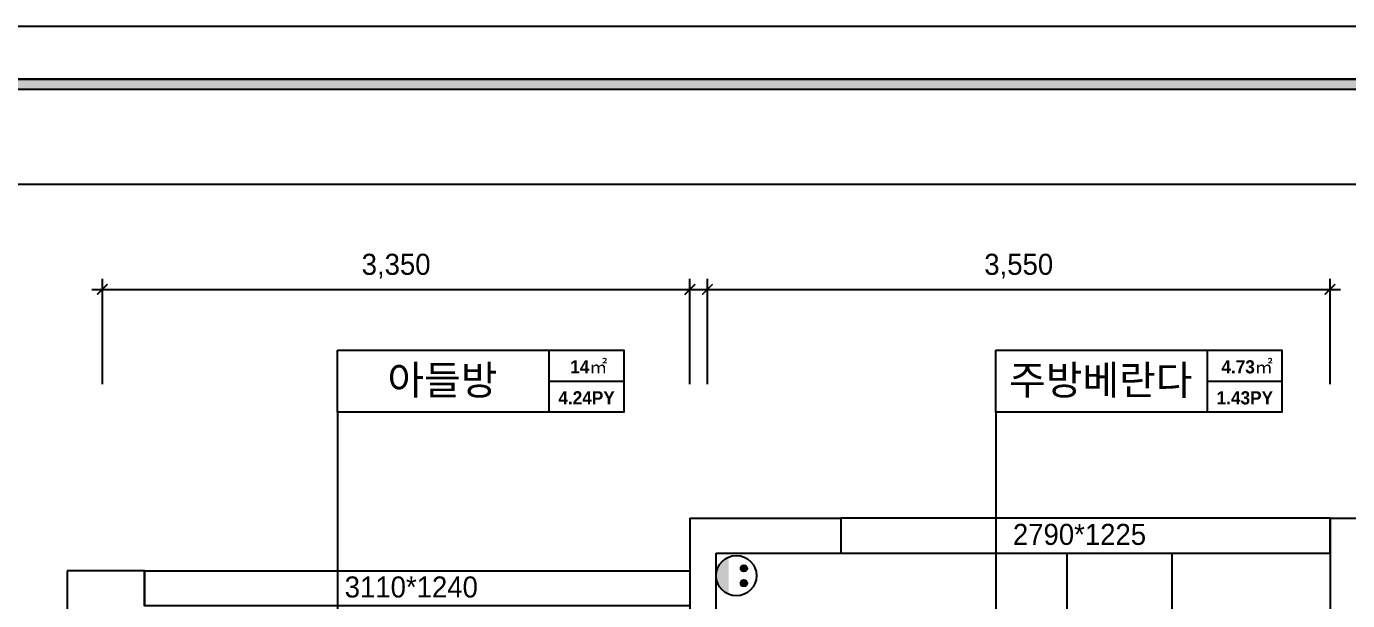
# Model space of a CAD drawing. Header units: inches. Extents: x -63256 to 33689, y -34490 to 100230.
# Drawn here: x -2193 to 5340, y -10743 to -7467 of the extents above; entities that cross this region are included whole.
import ezdxf
from ezdxf.enums import TextEntityAlignment as Align

# ---------------------------------------------------------------- set-up
doc = ezdxf.new("R2010")
doc.units = ezdxf.units.IN
doc.header["$LTSCALE"] = 100
doc.header["$MEASUREMENT"] = 0
for name, color, linetype in [('0-ELC TEXT', 7, 'Continuous'), ('03-TEXT', 3, 'Continuous'), ('07-DIM WAL', 5, 'Continuous'), ('3.기호.계단선', 30, 'Continuous'), ('C-WIN', 4, 'Continuous'), ('FORM(YOURNAME)-1', 1, 'Continuous'), ('FORM(YOURNAME)-11', 1, 'Continuous'), ('Layer 1', 7, 'Continuous'), ('도면층2', 2, 'Continuous'), ('설비', 140, 'Continuous')]:
    doc.layers.add(name, color=color, linetype=linetype)
doc.styles.add('HY 울릉도 L', font='')
doc.styles.add('YOURNAME', font='')
doc.styles.add('넥슨고딕', font='')
doc.styles.add('코레일둥고', font='')
doc.styles.get('HY 울릉도 L').set_extended_font_data('HY울릉도L')
doc.styles.get('YOURNAME').set_extended_font_data('HYwulM')
doc.styles.get('넥슨고딕').set_extended_font_data('NEXON Lv1 Gothic Bold', bold=True)
doc.styles.get('코레일둥고').set_extended_font_data('Korail Round Gothic Medium')
doc.dimstyles.new('60', dxfattribs={"dimscale": 60, "dimtxt": 2, "dimasz": 1, "dimexe": 1, "dimexo": 1, "dimgap": 1, "dimtad": 1, "dimdec": 0, "dimrnd": 0.05, "dimdsep": 46, "dimlunit": 6, "dimtxsty": 'HY 울릉도 L', "dimblk": 'ARCHTICK', "dimcen": 2.5, "dimdle": 1, "dimclrd": 133, "dimclre": 133, "dimclrt": 30, "dimadec": 0, "dimazin": 0, "dimtfac": 1, "dimtdec": 0, "dimtix": 1, "dimtmove": 2, "dimatfit": 3, "dimldrblk": 'ARCHTICK', "dimfxl": 1, "dimlwd": -1, "dimlwe": -1, "dimarcsym": 0})

# ---------------------------------------------------------------- blocks, each defined once
blk = doc.blocks.new('FORM-ELEVATION')
at = {"layer": 'FORM(YOURNAME)-11'}
h = blk.add_hatch(color=256, dxfattribs=at)
h.dxf.hatch_style = 1
h.paths.add_polyline_path([(-10309, 35708), (71691, 35708), (71691, 35508), (-10309, 35508)])
h.paths.add_polyline_path([(-10309, -21492), (71691, -21492), (71691, -21692), (-10309, -21692)])
at = {"layer": 'Defpoints', "color": 158}
for points in [[(-10309, -21692), (71691, -21692), (71691, 35708), (-10309, 35708)], [(-8309, 33708), (61071, 33708), (61071, -19692), (-8309, -19692)]]:
    blk.add_lwpolyline(points, close=True, dxfattribs=at)
at = {"layer": 'FORM(YOURNAME)-11', "color": 250}
blk.add_lwpolyline([(-11309, -22692), (72691, -22692), (72691, 36708), (-11309, 36708)], close=True, dxfattribs=at)
at = {"layer": 'FORM(YOURNAME)-11'}
blk.add_lwpolyline([(-10309, 35708), (71691, 35708), (71691, 35508), (-10309, 35508)], close=True, dxfattribs=at)
at = {"layer": 'FORM(YOURNAME)-11', "color": 3, "style": 'YOURNAME'}
for tag, height, p in [('1', 451, (71041, -1219)), ('2', 451, (71041, -1863)), ('3', 451, (71041, -3150)), ('4', 451, (71041, -5081)), ('5', 515, (71041, -7398)), ('6', 515, (71041, -9650)), ('7', 515, (71041, -11903)), ('8', 515, (71041, -14155)), ('9', 515, (71041, -16408)), ('10', 515, (66791, -18596)), ('11', 515, (71041, -18660)), ('12', 515, (66791, -20848)), ('13', 515, (71041, -20848))]:
    blk.add_attdef(tag, text='', height=height, dxfattribs=at).set_placement(p, align=Align.MIDDLE_RIGHT)
blk = doc.blocks.new('_ArchTick')
at = {"color": 0, "linetype": 'ByBlock', "const_width": 0.15}
blk.add_lwpolyline([(-0.5, -0.5), (0.5, 0.5)], dxfattribs=at)
blk = doc.blocks.new('*D272')
at = {"layer": '07-DIM WAL', "color": 133, "transparency": 16777216}
for p, q in [((-1760.3, -9507.5), (-1760.3, -8907.5)), ((1589.7, -9507.5), (1589.7, -8907.5)), ((-1820.3, -8967.5), (1649.7, -8967.5))]:
    blk.add_line(p, q, dxfattribs=at)
at = {"layer": 'Defpoints', "color": 0, "transparency": 16777216}
for p in [(1589.7, -8967.5), (-1760.3, -9567.5), (1589.7, -9567.5)]:
    blk.add_point(p, dxfattribs=at)
at = {"layer": '07-DIM WAL', "color": 133, "transparency": 16777216, "xscale": 60, "yscale": 60, "zscale": 60, "rotation": 180}
blk.add_blockref('_ArchTick', (-1760.3, -8967.5), dxfattribs=at)
at = {"layer": '07-DIM WAL', "color": 133, "transparency": 16777216, "xscale": 60, "yscale": 60, "zscale": 60}
blk.add_blockref('_ArchTick', (1589.7, -8967.5), dxfattribs=at)
at = {"layer": '07-DIM WAL', "color": 30, "transparency": 16777216, "insert": (-85.3, -8835.5), "char_height": 120, "attachment_point": 5, "style": 'HY 울릉도 L'}
blk.add_mtext('3,350', dxfattribs=at)
blk = doc.blocks.new('*D273')
at = {"layer": '07-DIM WAL', "color": 133, "transparency": 16777216}
for p, q in [((1689.7, -9507.5), (1689.7, -8907.5)), ((5239.7, -9507.5), (5239.7, -8907.5)), ((1629.7, -8967.5), (5299.7, -8967.5))]:
    blk.add_line(p, q, dxfattribs=at)
at = {"layer": 'Defpoints', "color": 0, "transparency": 16777216}
for p in [(5239.7, -8967.5), (1689.7, -9567.5), (5239.7, -9567.5)]:
    blk.add_point(p, dxfattribs=at)
at = {"layer": '07-DIM WAL', "color": 133, "transparency": 16777216, "xscale": 60, "yscale": 60, "zscale": 60, "rotation": 180}
blk.add_blockref('_ArchTick', (1689.7, -8967.5), dxfattribs=at)
at = {"layer": '07-DIM WAL', "color": 133, "transparency": 16777216, "xscale": 60, "yscale": 60, "zscale": 60}
blk.add_blockref('_ArchTick', (5239.7, -8967.5), dxfattribs=at)
at = {"layer": '07-DIM WAL', "color": 30, "transparency": 16777216, "insert": (3464.7, -8835.5), "char_height": 120, "attachment_point": 5, "style": 'HY 울릉도 L'}
blk.add_mtext('3,550', dxfattribs=at)
blk = doc.blocks.new('dfdadfs')
at = {"layer": 'C-WIN'}
for points in [[(-23350.3, -110472.5), (-20560.3, -110472.5), (-20560.3, -110272.5), (-23350.3, -110272.5)], [(-27320.3, -110572.5), (-24210.3, -110572.5), (-24210.3, -110772.5), (-27320.3, -110772.5)]]:
    blk.add_lwpolyline(points, close=True, dxfattribs=at)
at = {"layer": 'Layer 1'}
blk.add_line((-21460.5, -111972.5), (-21460.5, -110472.5), dxfattribs=at)
at = {"layer": '도면층2'}
for p, q in [((-24210.3, -110272.5), (-23350.3, -110272.5)), ((-24210.3, -110272.5), (-24210.3, -114937.5)), ((-23350.3, -110272.5), (-23350.3, -110472.5)), ((-20560.3, -110272.5), (-20560.3, -115102.5)), ((-20560.3, -110272.5), (-20360.3, -110272.5)), ((-24060.3, -111472.5), (-24060.3, -110472.5)), ((-24060.3, -110472.5), (-23350.3, -110472.5)), ((-27320.3, -110572.5), (-27760.3, -110572.5)), ((-27760.3, -110572.5), (-27760.3, -111972.5)), ((-27320.3, -110572.5), (-27320.3, -110772.5))]:
    blk.add_line(p, q, dxfattribs=at)
at = {"layer": '0-ELC TEXT', "style": '코레일둥고'}
for s, p in [('2790*1225', (-22368.5, -110424.9)), ('3110*1240', (-26178.5, -110724.9))]:
    blk.add_text(s, height=120, dxfattribs=at).set_placement(p)
blk = doc.blocks.new('hfgafgf')
at = {"layer": '3.기호.계단선', "color": 8}
blk.add_line((3739.5, -110472.5), (3739.5, -111972.5), dxfattribs=at)
at = {"layer": '07-DIM WAL'}
blk.add_blockref('dfdadfs', (25800, 0), dxfattribs=at)
blk = doc.blocks.new('egoo')
at = {"layer": '설비'}
h = blk.add_hatch(color=140, dxfattribs=at)
edge = h.paths.add_edge_path()
edge.add_arc((1015645.3, 443433.7), 22.3, 0, 360)
h = blk.add_hatch(color=140, dxfattribs=at)
edge = h.paths.add_edge_path()
edge.add_arc((1015747.7, 443433.7), 22.3, 0, 360)
h = blk.add_hatch(color=140, dxfattribs=at)
edge = h.paths.add_edge_path()
edge.add_line((1015826.3, 443329.1), (1015566.6, 443329.1))
edge.add_ellipse((1015696.5, 443381.5), major_axis=(99, 99), ratio=1, start_angle=156.95778, end_angle=293.04222)
at = {"layer": '설비', "color": 140}
for centre, radius in [((1015696.5, 443381.5), 140), ((1015645.3, 443433.7), 22.3), ((1015747.7, 443433.7), 22.3)]:
    blk.add_circle(centre, radius, dxfattribs=at)

msp = doc.modelspace()

# ---------------------------------------------------------------- linework, layer by layer
at = {"layer": '0-ELC TEXT'}
for p, q in [((787.8, -9668.6), (787.8, -9314.8)), ((4541.1, -9668.6), (4541.1, -9314.8)), ((787.8, -9491.7), (1212.5, -9491.7)), ((4541.1, -9491.7), (4965.8, -9491.7)), ((-419.4, -9668.6), (-419.4, -11177.7)), ((3333.9, -9668.6), (3333.9, -11177.7))]:
    msp.add_line(p, q, dxfattribs=at)
for points in [[(-419.4, -9314.8), (1212.5, -9314.8), (1212.5, -9668.6), (-419.4, -9668.6)], [(3333.9, -9314.8), (4965.8, -9314.8), (4965.8, -9668.6), (3333.9, -9668.6)]]:
    msp.add_lwpolyline(points, close=True, dxfattribs=at)

# ---------------------------------------------------------------- block references
at = {"layer": '07-DIM WAL'}
msp.add_blockref('hfgafgf', (0, 100000), dxfattribs=at)
at = {"layer": 'FORM(YOURNAME)-1', "xscale": 0.3, "yscale": 0.3, "zscale": 0.3}
msp.add_blockref('FORM-ELEVATION', (-3774.7, -18479.9), dxfattribs=at)
at = {"layer": '설비', "color": 140, "xscale": 0.8214285869294655, "yscale": 0.8214285869294655, "zscale": 0.8214285869294655, "rotation": 270}
msp.add_blockref('egoo', (-362351.5, 823721.5), dxfattribs=at)

# ---------------------------------------------------------------- texts
at = {"layer": '03-TEXT'}
for s, height, style, p in [('아들방', 166.67, '코레일둥고', (179.2, -9568.3)), ('14㎡', 75, '넥슨고딕', (1013.4, -9446.6)), ('주방베란다', 166.67, '코레일둥고', (3932.6, -9568.3)), ('4.73㎡', 75, '넥슨고딕', (4766.8, -9446.6)), ('4.24PY', 75, '넥슨고딕', (1000.6, -9623.5)), ('1.43PY', 75, '넥슨고딕', (4754, -9623.5))]:
    msp.add_text(s, height=height, dxfattribs=dict(at, style=style)).set_placement(p, align=Align.CENTER)

# ---------------------------------------------------------------- dimensions: what is measured, and where the dimension line sits
at = {"layer": '07-DIM WAL'}
for base, p1, p2, picture, middle in [((1589.7, -8967.5), (-1760.3, -9567.5), (1589.7, -9567.5), '*D272', (-85.3, -8835.5)), ((5239.7, -8967.5), (1689.7, -9567.5), (5239.7, -9567.5), '*D273', (3464.7, -8835.5))]:
    dim = msp.add_linear_dim(base=base, p1=p1, p2=p2, dimstyle='60', dxfattribs=at)
    dim.commit()
    dim.dimension.update_dxf_attribs({"geometry": picture, "text_midpoint": middle})

doc.saveas('drawing.dxf')
